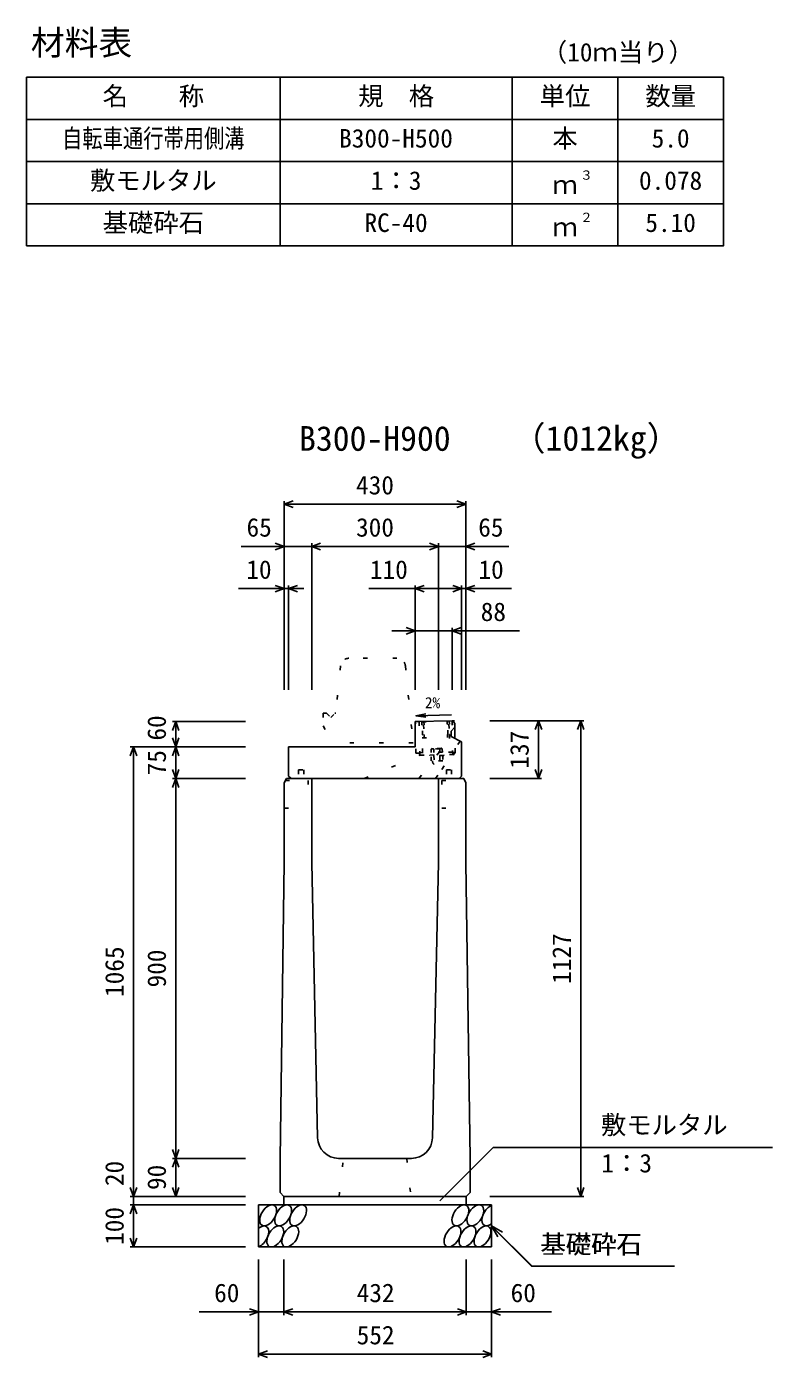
# Model space of a CAD drawing. Units: millimetres, scale not verified. Extents: x -12600 to 12600, y -5940 to 5940.
# Drawn here: x 4875 to 6641, y -430 to 2723 of the extents above; entities that cross this region are included whole.
import ezdxf
from ezdxf.enums import TextEntityAlignment as Align

# ---------------------------------------------------------------- set-up
doc = ezdxf.new("R2010")
doc.units = ezdxf.units.MM
doc.header["$LTSCALE"] = 40
doc.linetypes.add('DOTTED', pattern=[1.75, 0.25, -1.5])
for name, color, linetype, lineweight in [('0-0_DIM', 7, 'Continuous', 25), ('0-2_HATCH', 6, 'Continuous', 25), ('0-3_HYO', 3, 'Continuous', 25), ('0-4_HYO2', 4, 'Continuous', 25), ('0-5_OUTLINE', 3, 'Continuous', 25), ('0-6_OUTLINE2', 4, 'DOTTED', 25), ('0-7_TXT', 7, 'Continuous', 25)]:
    doc.layers.add(name, color=color, linetype=linetype, lineweight=lineweight)
doc.styles.add('ＭＳ ゴシック', font='')
doc.styles.get('ＭＳ ゴシック').set_extended_font_data('MS Gothic')

msp = doc.modelspace()

# ---------------------------------------------------------------- linework, layer by layer
at = {"layer": '0-0_DIM'}
for p, q in [((5485, 1151.46), (5485, 1598.96)), ((5915, 1591.46), (5485, 1591.46)), ((5915, 1151.46), (5915, 1598.96)), ((5485, 1491.46), (5383.02, 1491.46)), ((5550, 1491.46), (5485, 1491.46)), ((5550, 1498.96), (5550, 1151.46)), ((5550, 1491.46), (5850, 1491.46)), ((5850, 1498.96), (5850, 1151.46)), ((5850, 1491.46), (5905, 1491.46)), ((5915, 1491.46), (5850, 1491.46)), ((5915, 1491.46), (6016.98, 1491.46)), ((5376.62, 1391.46), (5485, 1391.46)), ((5495, 1391.46), (5485, 1391.46)), ((5495, 1398.96), (5495, 1151.46)), ((5531.3, 1391.46), (5495, 1391.46)), ((5795, 1391.46), (5685, 1391.46)), ((5795, 1398.96), (5795, 1151.46)), ((5795, 1391.46), (5905, 1391.46)), ((5905, 1398.96), (5905, 1151.46)), ((5905, 1391.46), (5915, 1391.46)), ((6023.38, 1391.46), (5915, 1391.46)), ((5883, 1298.96), (5883, 1151.46)), ((5795, 1291.46), (5740, 1291.46)), ((5795, 1291.46), (5883, 1291.46)), ((6041.78, 1291.46), (5883, 1291.46)), ((5220.5, 1076.46), (5393, 1076.46)), ((5228, 1076.46), (5228, 1016.46)), ((6194.5, 1078.46), (5972, 1078.46)), ((6087, 1078.46), (6087, 941.46)), ((6187, 1078.46), (6187, -48.54)), ((5120.5, 1016.46), (5393, 1016.46)), ((5128, 1016.46), (5128, -48.54)), ((5228, 941.46), (5228, 1016.46)), ((5220.5, 941.46), (5393, 941.46)), ((5228, 941.46), (5228, 41.46)), ((6094.5, 941.46), (5972, 941.46)), ((5853.11, -59.35), (5979.34, 66.89)), ((5979.34, 66.89), (6640.81, 66.89)), ((5220.5, 41.46), (5393, 41.46)), ((5228, 41.46), (5228, -48.54)), ((5120.5, -48.54), (5393, -48.54)), ((5128, -48.54), (5128, -68.54)), ((6194.5, -48.54), (5972, -48.54)), ((5120.5, -68.54), (5393, -68.54)), ((5128, -68.54), (5128, -168.54)), ((5975, -118.54), (6070.76, -214.29)), ((5976, -118.54), (6071.76, -214.29)), ((5976, -118.54), (6001.98, -133.54)), ((5976, -118.54), (5991, -144.52)), ((5120.5, -168.54), (5393, -168.54)), ((5424, -429.9), (5424, -198.54)), ((5484, -329.9), (5484, -198.54)), ((5916, -329.9), (5916, -198.54)), ((5976, -429.9), (5976, -198.54)), ((6070.76, -214.29), (6408.31, -214.29)), ((6071.76, -214.29), (6409.31, -214.29)), ((5425, -322.4), (5283.21, -322.4)), ((5424, -322.4), (5484, -322.4)), ((5484, -322.4), (5916, -322.4)), ((5976, -322.4), (5916, -322.4)), ((5976, -322.4), (6117.79, -322.4)), ((5424, -422.4), (5976, -422.4))]:
    msp.add_line(p, q, dxfattribs=at)
for points in [[(5506.14, 1583.77), (5485, 1591.46), (5506.14, 1599.16)], [(5893.86, 1599.16), (5915, 1591.46), (5893.86, 1583.77)], [(5463.86, 1499.16), (5485, 1491.46), (5463.86, 1483.77)], [(5571.14, 1483.77), (5550, 1491.46), (5571.14, 1499.16)], [(5828.86, 1499.16), (5850, 1491.46), (5828.86, 1483.77)], [(5936.14, 1499.16), (5915, 1491.46), (5936.14, 1483.77)], [(5463.86, 1399.16), (5485, 1391.46), (5463.86, 1383.77)], [(5516.14, 1383.77), (5495, 1391.46), (5516.14, 1399.16)], [(5816.14, 1399.16), (5795, 1391.46), (5816.14, 1383.77)], [(5883.86, 1383.77), (5905, 1391.46), (5883.86, 1399.16)], [(5936.14, 1399.16), (5915, 1391.46), (5936.14, 1383.77)], [(5773.86, 1299.16), (5795, 1291.46), (5773.86, 1283.77)], [(5904.14, 1299.16), (5883, 1291.46), (5904.14, 1283.77)], [(5220.3, 1055.32), (5228, 1076.46), (5235.7, 1055.32)], [(6079.3, 1057.32), (6087, 1078.46), (6094.7, 1057.32)], [(6179.3, 1057.32), (6187, 1078.46), (6194.7, 1057.32)], [(5135.7, 995.32), (5128, 1016.46), (5120.3, 995.32)], [(5235.7, 1037.61), (5228, 1016.46), (5220.3, 1037.61)], [(5220.3, 995.32), (5228, 1016.46), (5235.7, 995.32)], [(5220.3, 962.61), (5228, 941.46), (5235.7, 962.61)], [(6079.3, 962.61), (6087, 941.46), (6094.7, 962.61)], [(5220.3, 920.32), (5228, 941.46), (5235.7, 920.32)], [(5235.7, 62.61), (5228, 41.46), (5220.3, 62.61)], [(5220.3, 20.32), (5228, 41.46), (5235.7, 20.32)], [(5135.7, -27.39), (5128, -48.54), (5120.3, -27.39)], [(5235.7, -27.39), (5228, -48.54), (5220.3, -27.39)], [(6179.3, -27.39), (6187, -48.54), (6194.7, -27.39)], [(5135.7, -89.68), (5128, -68.54), (5120.3, -89.68)], [(5135.7, -147.39), (5128, -168.54), (5120.3, -147.39)], [(5402.86, -314.71), (5424, -322.4), (5402.86, -330.1)], [(5505.14, -330.1), (5484, -322.4), (5505.14, -314.71)], [(5894.86, -314.71), (5916, -322.4), (5894.86, -330.1)], [(5997.14, -314.71), (5976, -322.4), (5997.14, -330.1)], [(5445.14, -430.1), (5424, -422.4), (5445.14, -414.71)], [(5954.86, -414.71), (5976, -422.4), (5954.86, -430.1)]]:
    msp.add_lwpolyline(points, dxfattribs=at)
at = {"layer": '0-2_HATCH', "linetype": 'DOTTED'}
for p, q in [((5883.93, 998.28), (5882.28, 1078.26)), ((5812.32, 1002.81), (5811.46, 1044.8)), ((5876.44, 1046.14), (5877.31, 1004.15)), ((5811.6, 1037.8), (5876.59, 1039.14)), ((5835.5, 1012.66), (5833.04, 1010.74)), ((5833.19, 1003.24), (5833.04, 1010.74)), ((5833.43, 1011.09), (5835.5, 1012.66)), ((5856.74, 1013.1), (5835.5, 1012.66)), ((5839.44, 1003.37), (5839.28, 1010.87)), ((5853.19, 1003.65), (5853.03, 1011.15)), ((5858.87, 1011.61), (5856.74, 1013.1)), ((5859.43, 1003.78), (5859.28, 1011.28)), ((5889.82, 1003.4), (5889.14, 1036.65)), ((5805.84, 1001.68), (5796.84, 1001.49)), ((5883.8, 1004.28), (5805.82, 1002.68)), ((5829.94, 997.17), (5862.93, 997.85)), ((5832.87, 983.23), (5832.61, 995.73)), ((5860.58, 983.8), (5832.87, 983.23)), ((5859.43, 1003.78), (5833.19, 1003.24)), ((5839.54, 995.87), (5839.8, 983.37)), ((5853.39, 996.15), (5853.65, 983.66)), ((5860.32, 996.3), (5860.58, 983.8)), ((5862.93, 997.85), (5862.96, 996.35)), ((5883.82, 1003.28), (5889.82, 1003.4))]:
    msp.add_line(p, q, dxfattribs=at)
at = {"layer": '0-2_HATCH'}
msp.add_line((5888.6, 1063.02), (5889.14, 1036.65), dxfattribs=at)
at = {"layer": '0-2_HATCH', "linetype": 'DOTTED'}
for points in [[(5796.84, 1001.49), (5795.3, 1076.48), (5804.3, 1076.66)], [(5804.3, 1076.66), (5805.94, 996.68), (5883.93, 998.28)], [(5811.46, 1044.8), (5812.46, 1044.82), (5811.96, 1068.82), (5810.96, 1068.8), (5810.82, 1075.79), (5875.8, 1077.13)], [(5815.82, 1075.9), (5815.96, 1068.9), (5814.96, 1068.88), (5815.45, 1044.88), (5816.45, 1044.9), (5816.6, 1037.91)], [(5871.59, 1039.04), (5871.44, 1046.04), (5872.44, 1046.06), (5871.95, 1070.05), (5870.95, 1070.03), (5870.81, 1077.03)], [(5875.8, 1077.13), (5875.95, 1070.13), (5874.95, 1070.11), (5875.44, 1046.12), (5876.44, 1046.14)], [(5888.6, 1063.02), (5888.28, 1078.39), (5882.28, 1078.26)], [(5862.96, 996.35), (5829.97, 995.67), (5829.94, 997.17)]]:
    msp.add_lwpolyline(points, dxfattribs=at)
for centre, radius, start, end in [((5836.23, 1007.52), 4.53, 47.57461, 134.78335), ((5846.53, 992.73), 19.53, 70.56972, 111.78823), ((5856.22, 1007.93), 4.53, 47.57461, 134.78335), ((5846.72, 983.51), 11, 181.1783, 1.1783)]:
    msp.add_arc(centre, radius, start, end, dxfattribs=at)
at = {"layer": '0-2_HATCH'}
for centre in [(5446.89, -93.54), (5482.37, -93.54), (5517.84, -93.54), (5902.05, -93.54), (5937.52, -93.54), (5463.77, -143.54), (5499.25, -143.54), (5883.45, -143.54), (5918.93, -143.54), (5954.41, -143.54)]:
    msp.add_ellipse(centre, major_axis=(14.54, 23.54), ratio=0.5792, dxfattribs=at)
for centre, start_param, end_param in [((5973, -93.54), 0.6666252, 4.1103269), ((5428.3, -143.54), 3.7419964, 7.318141)]:
    msp.add_ellipse(centre, major_axis=(14.54, 23.54), ratio=0.5792, start_param=start_param, end_param=end_param, dxfattribs=at)
at = {"layer": '0-3_HYO'}
for p, q in [((5475, 2603.36), (5475, 2203.36)), ((6025, 2603.36), (6025, 2203.36)), ((6275, 2603.36), (6275, 2203.36)), ((4875, 2503.36), (6525, 2503.36))]:
    msp.add_line(p, q, dxfattribs=at)
msp.add_lwpolyline([(4875, 2203.36), (6525, 2203.36), (6525, 2603.36), (4875, 2603.36)], close=True, dxfattribs=at)
at = {"layer": '0-4_HYO2'}
for p, q in [((4875, 2403.36), (6525, 2403.36)), ((4875, 2303.36), (6525, 2303.36))]:
    msp.add_line(p, q, dxfattribs=at)
at = {"layer": '0-5_OUTLINE', "linetype": 'DOTTED'}
for p, q in [((5618.19, 1208.41), (5607, 1096.46)), ((5751.9, 1226.46), (5638.1, 1226.46)), ((5771.8, 1208.45), (5790, 1026.46)), ((5577, 1096.46), (5577, 1066.46)), ((5577, 1096.46), (5585, 1096.46)), ((5577, 1066.46), (5600, 1026.46)), ((5790, 1026.46), (5600, 1026.46))]:
    msp.add_line(p, q, dxfattribs=at)
at = {"layer": '0-5_OUTLINE'}
for p, q in [((5795, 1076.46), (5883, 1078.28)), ((5795, 1016.46), (5795, 1076.46)), ((5883, 1078.28), (5889, 1072.4)), ((5889, 1063.47), (5889, 1072.4)), ((5905, 1028.4), (5880, 1041.4)), ((5495, 947.46), (5495, 1016.46)), ((5795, 1016.46), (5495, 1016.46)), ((5905, 1028.4), (5905, 947.46)), ((5495, 947.46), (5501, 941.46)), ((5899, 941.46), (5905, 947.46)), ((5485, 931.46), (5490, 941.46)), ((5485, 931.46), (5485, 741.46)), ((5490, 941.46), (5910, 941.46)), ((5550, 941.46), (5550, 741.46)), ((5850, 941.46), (5850, 741.46)), ((5915, 931.46), (5910, 941.46)), ((5915, 931.46), (5915, 741.46)), ((5475, 41.46), (5485, 741.46)), ((5550, 741.46), (5563.95, 90.39)), ((5836.05, 90.39), (5850, 741.46)), ((5915, 741.46), (5925, 41.46)), ((5475, -39.54), (5475, 41.46)), ((5613.94, 41.46), (5786.06, 41.46)), ((5925, -39.54), (5925, 41.46)), ((5475, -39.54), (5484, -48.54)), ((5916, -48.54), (5484, -48.54)), ((5484, -48.54), (5484, -68.54)), ((5916, -48.54), (5925, -39.54)), ((5916, -48.54), (5916, -68.54)), ((5424, -68.54), (5976, -68.54)), ((5424, -168.54), (5424, -68.54)), ((5976, -168.54), (5976, -68.54)), ((5424, -168.54), (5976, -168.54))]:
    msp.add_line(p, q, dxfattribs=at)
at = {"layer": '0-5_OUTLINE', "linetype": 'DOTTED'}
msp.add_lwpolyline([(5585, 1096.46), (5595, 1086.46), (5605, 1096.46), (5607, 1096.46)], dxfattribs=at)
at = {"layer": '0-5_OUTLINE'}
msp.add_lwpolyline([(5889, 1063.47), (5880, 1053.47), (5880, 1041.4)], dxfattribs=at)
at = {"layer": '0-5_OUTLINE', "linetype": 'DOTTED'}
for centre, start, end in [((5638.1, 1206.46), 90, 174.40835), ((5751.9, 1206.46), 4.08463, 90)]:
    msp.add_arc(centre, 20, start, end, dxfattribs=at)
at = {"layer": '0-5_OUTLINE'}
for centre, start, end in [((5613.94, 91.46), 181.22758, 269.80012), ((5786.06, 91.46), 270, 358.77242)]:
    msp.add_arc(centre, 50, start, end, dxfattribs=at)
at = {"layer": '0-6_OUTLINE2'}
for p, q in [((5803.79, 941.46), (5880, 1041.4)), ((5901.33, 1030.31), (5844.19, 941.46)), ((5674.57, 941.46), (5805.94, 996.68)), ((5842.8, 941.46), (5889.81, 1003.4)), ((5519, 961.96), (5531, 961.96)), ((5519, 961.96), (5519, 936.96)), ((5531, 961.96), (5531, 936.96)), ((5869, 961.96), (5881, 961.96)), ((5869, 961.96), (5869, 936.96)), ((5881, 961.96), (5881, 936.96)), ((5487.75, 936.96), (5542, 936.96)), ((5542, 936.96), (5542, 871.46)), ((5858, 936.96), (5912.25, 936.96)), ((5485, 871.46), (5542, 871.46)), ((5615, -48.54), (5625, 41.46)), ((5775, 41.46), (5785, -48.54))]:
    msp.add_line(p, q, dxfattribs=at)
msp.add_lwpolyline([(5858, 936.96), (5858, 871.46), (5915, 871.46)], dxfattribs=at)
at = {"layer": '0-7_TXT'}
msp.add_line((5796.72, 1090.4), (5820.44, 1086.72), dxfattribs=at)
msp.add_lwpolyline([(5881.28, 1092.14), (5796.72, 1090.4), (5820.26, 1095.05)], dxfattribs=at)

# ---------------------------------------------------------------- texts
at = {"layer": '0-0_DIM', "style": 'ＭＳ ゴシック'}
for s, p in [('430', (5655, 1601.46)), ('65', (5395.68, 1501.46)), ('300', (5655, 1501.46)), ('65', (5944.32, 1501.46)), ('10', (5395.16, 1401.46)), ('110', (5687.84, 1401.46)), ('10', (5944.84, 1401.46)), ('88', (5950.19, 1301.46)), ('敷モルタル', (6234.94, 85.62)), ('1：3', (6235.94, -5.07)), ('基礎砕石', (6091.32, -197.12)), ('基礎砕石', (6092.32, -197.12)), ('60', (5319, -312.4)), ('432', (5656.54, -312.4)), ('60', (6021, -312.4)), ('552', (5656.54, -412.4))]:
    msp.add_text(s, height=43.99, dxfattribs=at).set_placement(p, align=Align.BOTTOM_LEFT)
for s, p in [('60', (5218, 1031.46)), ('137', (6077, 964.96)), ('75', (5218, 948.96)), ('1127', (6177, 454.96)), ('1065', (5118, 423.96)), ('900', (5218, 446.46)), ('20', (5118, -24.22)), ('90', (5218, -33.54)), ('100', (5118, -163.54))]:
    msp.add_text(s, height=43.99, rotation=90, dxfattribs=at).set_placement(p, align=Align.BOTTOM_LEFT)
at = {"layer": '0-7_TXT', "style": 'ＭＳ ゴシック'}
for s, height, p in [('材料表', 58.65, (4885, 2638.36)), ('（10ｍ当り）', 43.99, (6095, 2627.36)), ('名\u3000\u3000称', 43.99, (5055, 2523.36)), ('規\u3000格', 43.99, (5660, 2523.36)), ('単位', 43.99, (6090, 2523.36)), ('数量', 43.99, (6340, 2523.36)), ('B300-H500', 43.99, (5615, 2423.36)), ('本', 43.99, (6120, 2423.36)), ('5.0', 43.99, (6355, 2423.36)), ('敷モルタル', 43.99, (5025, 2323.36)), ('1：3', 43.99, (5690, 2323.36)), ('３', 21.99, (6185.54, 2353.73)), ('0.078', 43.99, (6325, 2323.36)), ('ｍ', 43.99, (6120, 2313.36)), ('基礎砕石', 43.99, (5055, 2223.36)), ('RC-40', 43.99, (5675, 2223.36)), ('２', 21.99, (6185.54, 2253.73)), ('5.10', 43.99, (6340, 2223.36)), ('ｍ', 43.99, (6120, 2213.36)), ('B300-H900', 58.65, (5520, 1700.44)), ('（1012kg）', 58.65, (6023.7, 1700.84)), ('2%', 26.39, (5818.18, 1100.21))]:
    msp.add_text(s, height=height, dxfattribs=at).set_placement(p, align=Align.BOTTOM_LEFT)
at = {"layer": '0-7_TXT', "style": 'ＭＳ ゴシック', "width": 0.8}
msp.add_text('自転車通行帯用側溝', height=43.99, dxfattribs=at).set_placement((4959, 2423.36), align=Align.BOTTOM_LEFT)

doc.saveas('drawing.dxf')
